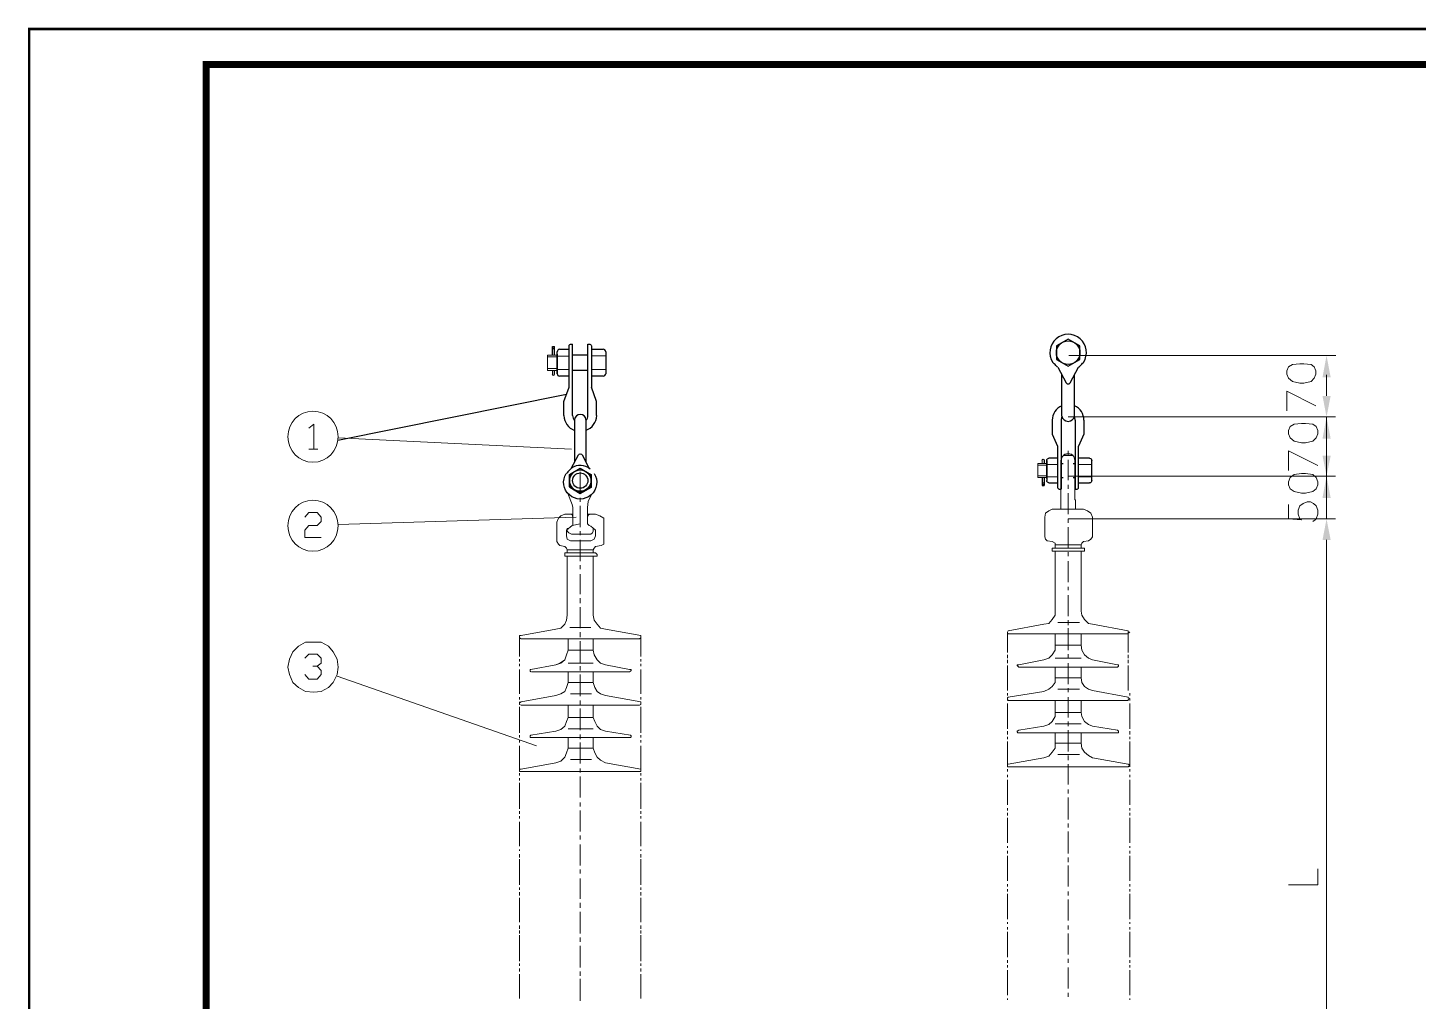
# Model space of a CAD drawing. Extents: x 457 to 4918, y -67 to 391.
# Drawn here: x 2520.4 to 2716.6, y 92.9 to 230.3 of the extents above; entities that cross this region are included whole.
import ezdxf

# ---------------------------------------------------------------- set-up
doc = ezdxf.new("R2010")
doc.units = 0
doc.header["$LTSCALE"] = 40
doc.header["$MEASUREMENT"] = 0
doc.layers.get('0').update_dxf_attribs({"linetype": 'CONTINUOUS'})
doc.layers.add('TK', color=1, linetype='CONTINUOUS')
doc.layers.add('基本图元层', color=7, linetype='CONTINUOUS')

# ---------------------------------------------------------------- blocks, each defined once
blk = doc.blocks.new('3214')
at = {"color": 3, "linetype": 'ByBlock'}
blk.add_lwpolyline([(-2803.9, 12754.4), (-2813.7, 12773.4, 0.609958), (-2819, 12773.4), (-2828.7, 12754.4)], format="xyb", dxfattribs=at)
blk.add_arc((-2816.3, 12735), 23.1, 147.0918, 32.9082, dxfattribs=at)
blk.add_spline([(-2803.9, 12754.4), (-2801.1, 12751.8), (-2797, 12747.5)], degree=3, dxfattribs=at)
blk = doc.blocks.new('7777777')
at = {"color": 3}
for p, q in [((-4785.8, 12725), (-4785.8, 12748)), ((-4783.3, 12750.5), (-4770.8, 12750.5)), ((-4770.8, 12722.5), (-4783.3, 12722.5))]:
    blk.add_line(p, q, dxfattribs=at)
for points in [[(-4770.8, 12736.5), (-4770.8, 12750.5)], [(-4770.8, 12722.5), (-4770.8, 12736.5)]]:
    blk.add_lwpolyline(points, dxfattribs=at)
for centre, start, end in [((-4783.3, 12748), 90, 180), ((-4783.3, 12725), 180, 270)]:
    blk.add_arc(centre, 2.5, start, end, dxfattribs=at)
at = {"layer": '基本图元层', "color": 3, "linetype": 'Continuous', "lineweight": 0}
for p, q in [((-4785.8, 12724.5), (-4785.8, 12748.5)), ((-4785.8, 12724.5), (-4785.8, 12748.5)), ((-4785.8, 12724.5), (-4785.8, 12748.5)), ((-4770.8, 12743.5), (-4785.8, 12743.5)), ((-4770.8, 12743.5), (-4785.8, 12743.5)), ((-4770.8, 12743.5), (-4785.8, 12743.5)), ((-4770.8, 12743.5), (-4785.8, 12743.5)), ((-4770.8, 12729.5), (-4785.8, 12729.5)), ((-4770.8, 12729.5), (-4785.8, 12729.5))]:
    blk.add_line(p, q, dxfattribs=at)
blk = doc.blocks.new('44444')
at = {"color": 3, "linetype": 'ByBlock'}
for p, q in [((-4679.8, 12750.5), (-4669.9, 12750.5)), ((-4667.4, 12727.5), (-4667.4, 12748.5)), ((-4667.4, 12727.5), (-4667.4, 12748.5)), ((-4667.4, 12727.5), (-4667.4, 12748.5)), ((-4667.4, 12748), (-4667.4, 12725)), ((-4669.9, 12722.5), (-4679.8, 12722.5))]:
    blk.add_line(p, q, dxfattribs=at)
at = {"color": 3}
for points in [[(-4664.5, 12748.5), (-4664.5, 12744.5)], [(-4664.5, 12728.5), (-4664.5, 12722.5)], [(-4664.5, 12722.5), (-4664.5, 12719.4)], [(-4664.5, 12722.1), (-4662.4, 12722.1)], [(-4664.5, 12720.2), (-4662.4, 12720.2)], [(-4662.4, 12719.4), (-4664.5, 12719.4)], [(-4662.4, 12728.5), (-4662.4, 12722.5)], [(-4662.4, 12722.5), (-4662.4, 12719.4)]]:
    blk.add_lwpolyline(points, dxfattribs=at)
at = {"color": 3, "linetype": 'ByBlock'}
for centre, start, end in [((-4669.9, 12748), 0, 90), ((-4669.9, 12725), 270, 0)]:
    blk.add_arc(centre, 2.5, start, end, dxfattribs=at)
at = {"color": 3}
blk.add_arc((-4663.4, 12748.5), 1.05, 0, 180, dxfattribs=at)
at = {"layer": '基本图元层', "color": 3, "linetype": 'Continuous', "lineweight": 0}
for p, q in [((-4662.4, 12744.5), (-4662.4, 12748.5)), ((-4679.8, 12743.5), (-4667.4, 12743.5)), ((-4679.8, 12743.5), (-4667.4, 12743.5)), ((-4679.8, 12743.5), (-4667.4, 12743.5)), ((-4679.8, 12743.5), (-4667.4, 12743.5)), ((-4657.4, 12744.5), (-4667.4, 12744.5)), ((-4657.4, 12744.5), (-4667.4, 12744.5)), ((-4657.4, 12744.5), (-4667.4, 12744.5)), ((-4657.4, 12744.5), (-4667.4, 12744.5)), ((-4657.4, 12742.5), (-4667.4, 12742.5)), ((-4657.4, 12742.5), (-4667.4, 12742.5)), ((-4657.4, 12742.5), (-4667.4, 12742.5)), ((-4657.4, 12742.5), (-4667.4, 12742.5)), ((-4657.4, 12744.5), (-4657.4, 12728.5)), ((-4657.4, 12744.5), (-4657.4, 12728.5)), ((-4657.4, 12744.5), (-4657.4, 12728.5)), ((-4657.4, 12744.5), (-4657.4, 12728.5)), ((-4679.8, 12729.5), (-4667.4, 12729.5)), ((-4679.8, 12729.5), (-4667.4, 12729.5)), ((-4657.4, 12730.5), (-4667.4, 12730.5)), ((-4657.4, 12730.5), (-4667.4, 12730.5)), ((-4657.4, 12730.5), (-4667.4, 12730.5)), ((-4657.4, 12730.5), (-4667.4, 12730.5)), ((-4657.4, 12728.5), (-4667.4, 12728.5)), ((-4657.4, 12728.5), (-4667.4, 12728.5)), ((-4657.4, 12728.5), (-4667.4, 12728.5)), ((-4657.4, 12728.5), (-4667.4, 12728.5))]:
    blk.add_line(p, q, dxfattribs=at)
blk = doc.blocks.new('4532')
at = {"color": 3, "linetype": 'ByBlock'}
blk.add_lwpolyline([(-3080.6, 12603.3), (-3080.6, 12575.3)], dxfattribs=at)
blk.add_blockref('44444', (1599.2, -147.1), dxfattribs=at)
blk = doc.blocks.new('A$C62537C40')
at = {"color": 3, "linetype": 'ByBlock'}
for points in [[(0, 6.32), (0, 6.64, -0.414214), (0.22, 6.86), (6.71, 6.86)], [(6.71, 3.37), (0.22, 3.37, -0.414214), (0, 3.59), (0, 3.92)]]:
    blk.add_lwpolyline(points, format="xyb", dxfattribs=at)
for points in [[(8.98, 7.69), (6.71, 6.86)], [(11.18, 7.69), (8.98, 7.69)], [(11.18, 6.32), (0, 6.32)], [(11.81, 6.02), (18.51, 6.02)], [(11.18, 3.92), (0, 3.92)], [(8.98, 2.54), (6.71, 3.37)], [(11.18, 2.54), (8.98, 2.54)], [(11.81, 4.22), (18.51, 4.22)]]:
    blk.add_lwpolyline(points, dxfattribs=at)
at = {"color": 3}
blk.add_lwpolyline([(23.3, 5.12), (22.34, 3.45), (20.42, 3.45), (19.45, 5.12), (20.42, 6.78), (22.34, 6.78)], close=True, dxfattribs=at)
for points in [[(1.68, 3.92), (1.68, 6.32)], [(4.08, 3.92), (4.08, 6.32)]]:
    blk.add_lwpolyline(points, dxfattribs=at)
at = {"color": 3, "linetype": 'ByBlock'}
blk.add_circle((21.38, 5.12), 1.67, dxfattribs=at)
at = {"color": 3}
blk.add_circle((21.38, 5.12), 1.2, dxfattribs=at)
at = {"color": 3, "linetype": 'ByBlock'}
for centre, radius, start, end in [((11.08, 5.12), 2.58, 20.4412, 87.7538), ((11.91, 5.12), 0.906, 96.3402, 263.6598), ((11.08, 5.12), 2.58, 272.2462, 339.5588)]:
    blk.add_arc(centre, radius, start, end, dxfattribs=at)
at = {"color": 3}
for centre, radius, start, end in [((21.46, 5.11), 2.46, 139.8652, 213.6323), ((11.18, 5.12), 1.2, 48.5904, 90), ((11.18, 5.12), 1.2, 270, 311.4096)]:
    blk.add_arc(centre, radius, start, end, dxfattribs=at)
at = {"color": 3, "linetype": 'ByBlock'}
for name, p, xscale, yscale, zscale, rotation in [('7777777', (-1907.59, -708.76), 0.1500000000000909, 0.1500000000000909, 0.1500000000000055, 270), ('3214', (1454.35, -311.72), -0.1125000000001819, 0.1125000000001819, 0.1125, 90), ('4532', (-1885.52, -458.73), 0.1500000000000909, 0.1500000000000909, 0.1500000000000055, 270)]:
    blk.add_blockref(name, p, dxfattribs=dict(at, xscale=xscale, yscale=yscale, zscale=zscale, rotation=rotation))
blk = doc.blocks.new('A$C739A1CEA')
at = {"color": 3}
blk.add_lwpolyline([(0.74, 4.74), (1.81, 2.89), (3.94, 2.89), (5.01, 4.74), (3.94, 6.58), (1.81, 6.58)], close=True, dxfattribs=at)
at = {"color": 3, "linetype": 'ByBlock'}
for points in [[(13.48, 7.21), (15.68, 7.21)], [(15.68, 7.21), (17.55, 6.38)], [(12.85, 5.74), (6.31, 5.74)], [(13.48, 5.84), (24.33, 5.84)], [(12.85, 3.74), (6.31, 3.74)], [(13.48, 3.64), (24.26, 3.64)], [(13.48, 2.26), (15.68, 2.26)], [(15.68, 2.26), (17.55, 3.09)]]:
    blk.add_lwpolyline(points, dxfattribs=at)
for points in [[(5.18, 3.12), (7.61, 4.44, 0.609958), (7.61, 5.04), (5.18, 6.35)], [(24.26, 5.84), (24.26, 6.16, 0.414214), (24.04, 6.38), (17.55, 6.38)], [(17.55, 3.09), (24.04, 3.09, 0.414214), (24.26, 3.31), (24.26, 3.64)]]:
    blk.add_lwpolyline(points, format="xyb", dxfattribs=at)
at = {"color": 3}
for points in [[(19, 5.54), (19, 3.94)], [(20.28, 5.54), (20.28, 5.84)], [(22.48, 5.54), (22.48, 5.84)], [(20.28, 3.64), (20.28, 3.94)], [(22.48, 3.64), (22.48, 3.94)]]:
    blk.add_lwpolyline(points, dxfattribs=at)
blk.add_circle((2.88, 4.74), 1.85, dxfattribs=at)
at = {"color": 3, "linetype": 'ByBlock'}
for centre, radius, start, end in [((2.85, 4.74), 2.86, 57.0918, 302.9082), ((13.48, 4.74), 2.48, 90, 156.169), ((12.63, 4.74), 1.02, 282.1194, 77.8806), ((13.48, 4.74), 1.1, 90, 118.2219), ((13.48, 4.74), 2.48, 203.831, 270), ((13.48, 4.74), 1.1, 241.7781, 270)]:
    blk.add_arc(centre, radius, start, end, dxfattribs=at)
for points in [[(5.18, 6.35), (4.92, 6.64), (4.4, 7.13)], [(5.18, 3.12), (4.88, 2.8), (4.4, 2.34)]]:
    blk.add_spline(points, degree=3, dxfattribs=at)
at = {"color": 3, "linetype": 'ByBlock', "xscale": -0.1374999999998181, "yscale": 0.1374999999998181, "zscale": 0.1375000000000051, "rotation": 90}
for name, p in [('7777777', (1772.64, -649.61)), ('4532', (1752.41, -420.5))]:
    blk.add_blockref(name, p, dxfattribs=at)

msp = doc.modelspace()

# ---------------------------------------------------------------- hatches: boundary and pattern name
h = msp.add_hatch(color=0)
h.dxf.hatch_style = 2
h.paths.add_polyline_path([(2703.06, 180.95), (2704.21, 180.95), (2703.63, 184.03)])
h = msp.add_hatch(color=0)
h.dxf.hatch_style = 2
h.paths.add_polyline_path([(2703.06, 178.33), (2704.21, 178.33), (2703.63, 175.36)])
h = msp.add_hatch(color=0)
h.dxf.hatch_style = 2
h.paths.add_polyline_path([(2703.06, 172.28), (2704.21, 172.28), (2703.63, 175.36)])
h = msp.add_hatch(color=0)
h.dxf.hatch_style = 2
h.paths.add_polyline_path([(2703.06, 169.87), (2704.21, 169.87), (2703.63, 167.02)])
h = msp.add_hatch(color=0)
h.dxf.hatch_style = 2
h.paths.add_polyline_path([(2703.06, 163.93), (2704.21, 163.93), (2703.63, 167.02)])
h = msp.add_hatch(color=0)
h.dxf.hatch_style = 2
h.paths.add_polyline_path([(2703.06, 157.99), (2704.21, 157.99), (2703.63, 160.96)])
h = msp.add_hatch(color=0)
h.dxf.hatch_style = 2
h.paths.add_polyline_path([(2703.06, 157.99), (2704.21, 157.99), (2703.63, 160.96)])

# ---------------------------------------------------------------- linework, layer by layer
at = {"linetype": 'Continuous'}
msp.add_line((2564.11, 172.08), (2596.37, 178.55), dxfattribs=at)
at = {"const_width": 0.35}
msp.add_lwpolyline([(2520.54, -66.9), (2940.54, -66.9), (2940.54, 230.1), (2520.54, 230.1)], close=True, dxfattribs=at)
at = {"color": 0, "lineweight": 5}
for points in [[(2698.01, 181.39), (2698.24, 180.82), (2698.81, 180.36), (2699.84, 180.13), (2700.41, 180.13), (2701.44, 180.36), (2701.9, 180.82), (2702.12, 181.39), (2702.12, 181.85), (2701.9, 182.42), (2701.44, 182.76), (2700.41, 182.87), (2699.84, 182.87), (2698.81, 182.76), (2698.24, 182.42), (2698.01, 181.85)], [(2698.26, 172.96), (2698.49, 172.39), (2699.06, 171.93), (2700.09, 171.7), (2700.66, 171.7), (2701.69, 171.93), (2702.15, 172.39), (2702.38, 172.96), (2702.38, 173.42), (2702.15, 173.99), (2701.69, 174.33), (2700.66, 174.45), (2700.09, 174.45), (2699.06, 174.33), (2698.49, 173.99), (2698.26, 173.42)], [(2698.26, 165.76), (2698.49, 165.19), (2699.06, 164.85), (2700.09, 164.62), (2700.66, 164.62), (2701.69, 164.85), (2702.15, 165.19), (2702.38, 165.76), (2702.38, 166.22), (2702.15, 166.79), (2701.69, 167.25), (2700.66, 167.36), (2700.09, 167.36), (2699.06, 167.25), (2698.49, 166.79), (2698.26, 166.22)], [(2564.14, 140.05), (2564.03, 141.19), (2563.46, 142.22), (2562.77, 143.02), (2561.74, 143.59), (2560.71, 143.59), (2559.57, 143.59), (2558.54, 143.02), (2557.74, 142.22), (2557.28, 141.19), (2557.05, 140.05), (2557.28, 139.02), (2557.74, 137.88), (2558.54, 137.19), (2559.57, 136.62), (2560.71, 136.51), (2561.74, 136.62), (2562.77, 137.19), (2563.46, 137.88), (2564.03, 139.02)]]:
    msp.add_lwpolyline(points, close=True, dxfattribs=at)
for points in [[(2698.01, 176.24), (2698.01, 178.99), (2702.12, 176.93)], [(2560.03, 173.77), (2560.71, 174.34), (2560.71, 170.8)], [(2560.03, 170.8), (2561.28, 170.8)], [(2698.26, 167.82), (2698.26, 170.56), (2702.38, 168.5)], [(2698.26, 163.02), (2698.26, 160.96), (2700.09, 160.85), (2699.86, 160.96), (2699.63, 161.65), (2699.63, 162.22), (2699.86, 162.79), (2700.32, 163.13), (2700.89, 163.36), (2701.35, 163.36), (2701.81, 163.13), (2702.15, 162.79), (2702.38, 162.22), (2702.38, 161.65), (2702.15, 160.96), (2702.03, 160.85), (2701.69, 160.62)], [(2559.45, 161.2), (2560.03, 161.88), (2561.17, 161.88), (2561.74, 161.2), (2561.74, 160.62), (2561.17, 160.05), (2560.03, 160.05), (2559.45, 159.37), (2559.45, 158.34), (2561.74, 158.34)], [(2559.45, 141.31), (2560.03, 141.88), (2561.17, 141.88), (2561.74, 141.31), (2561.74, 140.62), (2561.17, 140.16), (2560.6, 140.16)], [(2561.17, 140.16), (2561.74, 139.59), (2561.74, 139.02), (2561.17, 138.34), (2560.03, 138.34), (2559.45, 139.02)], [(2698.26, 109.3), (2702.38, 109.3), (2702.38, 111.58)]]:
    msp.add_lwpolyline(points, dxfattribs=at)
at = {"color": 0, "lineweight": 18}
for points in [[(2668.09, 169.19), (2667.97, 169.76), (2667.63, 170.1), (2667.17, 170.22), (2666.72, 170.1), (2666.37, 169.76), (2666.14, 169.19)], [(2597.29, 162.57), (2597.17, 163.02), (2596.58, 164.54)], [(2599.91, 164.4), (2599.44, 163.41), (2599.35, 162.57)], [(2666.14, 162.33), (2666.14, 163.7)], [(2668.09, 163.7), (2668.2, 163.59)], [(2596.15, 161.65), (2595.57, 161.42), (2595.23, 161.08), (2595, 160.51)], [(2596.15, 161.65), (2597.29, 161.65)], [(2597.29, 161.2), (2597.17, 161.54), (2597.06, 161.65)], [(2597.29, 161.2), (2597.29, 160.05)], [(2600.49, 161.65), (2599.35, 161.65)], [(2599.8, 161.65), (2599.46, 161.54), (2599.35, 161.2)], [(2599.35, 161.65), (2599.35, 160.28), (2599.57, 160.05)], [(2601.63, 160.51), (2601.63, 161.08), (2601.06, 161.42), (2600.49, 161.65)], [(2669.34, 162.33), (2664.89, 162.33), (2664.43, 162.1), (2663.97, 161.76), (2663.86, 161.19), (2663.86, 158.44)], [(2670.03, 157.87), (2670.37, 158.1), (2670.6, 158.44), (2670.6, 161.19), (2670.37, 161.76), (2669.92, 162.1), (2669.34, 162.33)], [(2598.32, 160.28), (2597.17, 160.05), (2596.37, 159.37), (2596.37, 158.57)], [(2596.49, 159.6), (2596.6, 159.6)], [(2596.49, 159.25), (2596.72, 159.02), (2597.06, 158.79)], [(2599.8, 159.94), (2600.49, 159.37), (2600.49, 158.57)], [(2599.8, 158.79), (2600.03, 159.02), (2600.15, 159.25)], [(2601.29, 157.19), (2601.63, 157.42), (2601.63, 157.77), (2601.63, 160.51)], [(2595, 157.77), (2595.23, 157.42), (2595.46, 157.19)], [(2596.49, 156.62), (2596.37, 156.85), (2596.15, 157.08), (2595.46, 157.19)], [(2596.37, 158.57), (2596.49, 158.11), (2596.95, 157.88)], [(2596.95, 157.88), (2598.32, 157.88)], [(2598.32, 157.88), (2599.8, 157.88), (2600.26, 158.11), (2600.49, 158.57)], [(2600.49, 157.08), (2600.26, 156.85), (2600.15, 156.62)], [(2663.86, 158.44), (2663.97, 158.1), (2664.2, 157.87)], [(2665.34, 157.3), (2665.34, 157.53), (2664.89, 157.76), (2664.2, 157.87)], [(2669.34, 157.76), (2669.12, 157.53), (2669, 157.3)], [(2600.49, 156.17), (2596.15, 156.17), (2596.15, 155.82)], [(2600.49, 155.71), (2596.15, 155.71), (2596.15, 155.82)], [(2596.49, 147.36), (2596.49, 155.71)], [(2600.72, 155.94), (2600.49, 156.17)], [(2600.49, 155.71), (2600.72, 155.71), (2600.72, 155.82)], [(2600.72, 155.94), (2600.72, 155.82)], [(2669.46, 156.84), (2664.89, 156.84), (2664.89, 156.62), (2664.89, 156.5)], [(2664.89, 156.5), (2664.89, 156.39)], [(2669.46, 156.39), (2664.89, 156.39)], [(2665.34, 147.93), (2665.34, 156.39)], [(2669, 147.93), (2669, 156.39)], [(2669.46, 156.62), (2669.46, 156.84)], [(2669.46, 156.62), (2669.46, 156.5)], [(2669.46, 156.39), (2669.46, 156.5)], [(2594.89, 145.42), (2595.57, 145.54), (2596.15, 146.11), (2596.37, 146.68), (2596.49, 147.36)], [(2600.15, 147.36), (2600.26, 146.68), (2600.72, 146.11), (2601.17, 145.54), (2601.86, 145.42)], [(2663.74, 146.1), (2664.43, 146.21), (2664.89, 146.79), (2665.34, 147.36), (2665.34, 147.93)], [(2669, 147.93), (2669.12, 147.36), (2669.46, 146.79), (2670.03, 146.21), (2670.6, 146.1)], [(2606.89, 144.51), (2601.86, 145.42)], [(2675.63, 145.19), (2670.6, 146.1)], [(2589.97, 144.51), (2589.74, 144.51), (2589.74, 144.28), (2589.74, 144.16), (2589.97, 144.05)], [(2596.6, 142.45), (2596.6, 144.05), (2596.6, 142.45), (2600.15, 142.45)], [(2606.66, 144.05), (2606.89, 144.16), (2606.89, 144.51)], [(2658.71, 145.19), (2658.6, 144.96), (2658.6, 144.84), (2658.71, 144.73)], [(2665.34, 143.13), (2665.34, 144.73), (2665.34, 143.13), (2669, 143.13)], [(2669, 143.13), (2669, 144.73)], [(2675.63, 144.73), (2675.63, 144.84), (2675.86, 144.96), (2675.63, 144.96), (2675.63, 145.19)], [(2594.89, 140.39), (2595.57, 140.62), (2596.15, 141.08), (2596.37, 141.76), (2596.6, 142.45)], [(2600.15, 142.45), (2600.26, 141.76), (2600.72, 141.08), (2601.17, 140.62), (2601.86, 140.39)], [(2663.74, 141.07), (2664.43, 141.3), (2664.89, 141.76), (2665.34, 142.44), (2665.34, 143.13)], [(2663.74, 141.07), (2664.43, 141.3), (2664.89, 141.76)], [(2669, 141.3), (2665.34, 141.3)], [(2669, 143.13), (2669.12, 142.44), (2669.46, 141.76), (2670.03, 141.3), (2670.6, 141.07)], [(2669.46, 141.76), (2670.03, 141.3), (2670.6, 141.07)], [(2594.89, 140.39), (2591.34, 139.71), (2591.23, 139.71), (2591.23, 139.48), (2591.34, 139.36)], [(2591.46, 139.36), (2605.29, 139.36)], [(2594.89, 140.39), (2595.46, 140.62), (2596.15, 141.08)], [(2596.6, 137.88), (2596.6, 139.36)], [(2600.15, 139.36), (2600.15, 137.88), (2596.6, 137.88)], [(2600.72, 141.08), (2601.17, 140.62), (2601.86, 140.39)], [(2605.29, 139.71), (2601.86, 140.39)], [(2605.29, 139.36), (2605.4, 139.48), (2605.52, 139.59), (2605.52, 139.71), (2605.29, 139.71)], [(2663.74, 141.07), (2660.2, 140.39), (2659.97, 140.39), (2659.97, 140.27), (2660.09, 140.16), (2660.2, 140.04)], [(2669, 140.04), (2669, 138.56), (2665.34, 138.56)], [(2674.15, 140.39), (2670.6, 141.07)], [(2674.15, 140.04), (2674.26, 140.16), (2674.26, 140.39), (2674.15, 140.39)], [(2589.97, 135.13), (2594.89, 136.05), (2595.57, 136.28), (2596.15, 136.62), (2596.37, 137.19), (2596.6, 137.88)], [(2600.15, 137.88), (2600.37, 137.19), (2600.72, 136.62), (2601.17, 136.28), (2601.86, 136.05), (2606.89, 135.13)], [(2658.71, 135.81), (2663.74, 136.61), (2664.43, 136.96), (2664.89, 137.3), (2665.34, 137.87), (2665.34, 138.56)], [(2669, 138.56), (2669.12, 137.87), (2669.46, 137.3), (2670.03, 136.96), (2670.6, 136.73), (2675.63, 135.81)], [(2596.95, 136.28), (2599.92, 136.28)], [(2658.71, 135.81), (2658.6, 135.7), (2658.6, 135.47), (2658.71, 135.36), (2675.63, 135.36)], [(2665.69, 136.96), (2668.77, 136.96)], [(2675.63, 135.36), (2675.63, 135.47), (2675.86, 135.58), (2675.63, 135.7), (2675.63, 135.81)], [(2589.97, 135.13), (2589.74, 135.02), (2589.74, 134.79), (2589.97, 134.68), (2606.66, 134.68)], [(2596.6, 133.19), (2596.6, 134.68), (2596.6, 132.96)], [(2606.66, 134.68), (2606.89, 134.79), (2606.89, 135.02), (2606.89, 135.13)], [(2663.74, 131.7), (2664.43, 131.93), (2664.89, 132.38), (2665.34, 133.07), (2665.34, 133.64)], [(2665.34, 133.87), (2665.34, 135.36), (2665.34, 133.64)], [(2669, 133.64), (2669.12, 133.07), (2669.46, 132.38), (2670.03, 131.93), (2670.6, 131.7)], [(2594.89, 131.02), (2595.57, 131.25), (2596.15, 131.71), (2596.37, 132.39), (2596.6, 132.96)], [(2600.15, 132.96), (2600.37, 132.39), (2600.72, 131.71), (2601.17, 131.25), (2601.86, 131.02)], [(2674.15, 130.78), (2674.26, 130.78), (2674.26, 131.01), (2674.15, 131.13), (2670.6, 131.7)], [(2591.34, 130.45), (2591.23, 130.33), (2591.23, 130.11), (2591.46, 130.11)], [(2596.6, 128.62), (2600.15, 128.62), (2600.15, 130.11)], [(2605.29, 130.11), (2605.4, 130.11), (2605.52, 130.22), (2605.52, 130.33), (2605.4, 130.45), (2601.86, 131.02)], [(2660.2, 131.13), (2659.97, 131.01), (2659.97, 130.9), (2660.09, 130.78), (2660.2, 130.78)], [(2665.34, 129.3), (2669, 129.3), (2669, 130.78)], [(2594.89, 126.56), (2595.57, 126.79), (2596.15, 127.36), (2596.37, 127.93), (2596.6, 128.62)], [(2600.15, 128.62), (2600.37, 127.93), (2600.72, 127.36), (2601.17, 126.91), (2601.86, 126.56)], [(2663.74, 127.24), (2664.43, 127.47), (2664.89, 128.04), (2665.34, 128.61), (2665.34, 129.3)], [(2665.69, 127.7), (2668.77, 127.7)], [(2669, 129.3), (2669.12, 128.61), (2669.46, 128.04), (2670.03, 127.58), (2670.6, 127.24)], [(2589.97, 125.65), (2589.74, 125.65), (2589.74, 125.31), (2589.97, 125.31)], [(2596.95, 127.02), (2599.92, 127.02)], [(2606.66, 125.31), (2606.89, 125.31), (2606.89, 125.65)], [(2658.71, 126.33), (2658.6, 126.33), (2658.6, 125.98), (2658.71, 125.98)], [(2675.63, 125.98), (2675.86, 126.21), (2675.63, 126.33)]]:
    msp.add_lwpolyline(points, dxfattribs=at)
for points in [[(2598.32, 168.05), (2596.83, 167.25), (2596.83, 165.42), (2598.32, 164.51), (2599.92, 165.42), (2599.92, 167.25)], [(2665.34, 144.61), (2665.34, 144.73)], [(2665.34, 138.56), (2665.34, 140.04)], [(2596.6, 128.62), (2596.6, 130.11)], [(2665.34, 129.3), (2665.34, 130.78)]]:
    msp.add_lwpolyline(points, close=True, dxfattribs=at)
at = {"color": 0, "lineweight": 9}
for points in [[(2665.34, 157.3), (2669, 157.3)], [(2596.49, 156.62), (2600.15, 156.62)]]:
    msp.add_lwpolyline(points, dxfattribs=at)
at = {"color": 0, "lineweight": 5}
for centre in [(2560.6, 172.57), (2560.6, 160)]:
    msp.add_ellipse(centre, major_axis=(0, 3.6), ratio=0.984127, start_param=0, end_param=6.283185, dxfattribs=at)
for points in [[(2667.24, 184.03), (2667.24, 184.03), (2704.95, 184.03), (2704.95, 184.03)], [(2703.63, 178.33), (2703.63, 178.33), (2703.63, 181.3), (2703.63, 181.3)], [(2667.17, 175.36), (2667.17, 175.36), (2704.89, 175.36), (2704.89, 175.36)], [(2703.63, 167.02), (2703.63, 167.02), (2703.63, 175.36), (2703.63, 175.36)], [(2703.63, 169.87), (2703.63, 169.87), (2703.63, 172.96), (2703.63, 172.96)], [(2597.06, 170.8), (2597.06, 170.8), (2564.14, 172.4), (2564.14, 172.4)], [(2667.17, 167.02), (2667.17, 167.02), (2704.89, 167.02), (2704.89, 167.02)], [(2671.29, 167.02), (2671.29, 167.02), (2704.89, 167.02), (2704.89, 167.02)], [(2703.63, 160.96), (2703.63, 160.96), (2703.63, 167.02), (2703.63, 167.02)], [(2703.63, 163.93), (2703.63, 163.93), (2703.63, 160.96), (2703.63, 160.96)], [(2597.75, 161.2), (2597.75, 161.2), (2564.14, 160.17), (2564.14, 160.17)], [(2667.17, 160.96), (2667.17, 160.96), (2704.89, 160.96), (2704.89, 160.96)], [(2671.29, 160.96), (2671.29, 160.96), (2704.89, 160.96), (2704.89, 160.96)], [(2703.63, 64.03), (2703.63, 64.03), (2703.63, 157.99), (2703.63, 157.99)], [(2703.63, 157.99), (2703.63, 157.99), (2703.63, 155.02), (2703.63, 155.02)], [(2592.14, 128.96), (2592.14, 128.96), (2564.03, 138.79), (2564.03, 138.79)]]:
    msp.add_open_spline(points, degree=3, dxfattribs=at)
at = {"color": 0, "lineweight": 18}
for points in [[(2666.14, 169.19), (2666.14, 169.19), (2666.14, 163.7), (2666.14, 163.7)], [(2668.09, 169.19), (2668.09, 169.19), (2668.09, 163.7), (2668.09, 163.7)], [(2668.2, 163.59), (2668.2, 163.59), (2668.2, 162.33), (2668.2, 162.33)], [(2597.17, 161.65), (2597.17, 161.65), (2597.29, 161.65), (2597.29, 161.65)], [(2597.29, 162.57), (2597.29, 162.57), (2597.29, 161.2), (2597.29, 161.2)], [(2599.35, 162.57), (2599.35, 162.57), (2599.35, 161.65), (2599.35, 161.65)], [(2599.57, 161.65), (2599.57, 161.65), (2599.35, 161.65), (2599.35, 161.65)], [(2595, 160.51), (2595, 160.51), (2595, 157.77), (2595, 157.77)], [(2596.49, 159.25), (2596.49, 159.25), (2596.49, 159.6), (2596.49, 159.6)], [(2599.57, 160.05), (2599.57, 160.05), (2599.8, 159.94), (2599.8, 159.94)], [(2600.15, 159.25), (2600.15, 159.25), (2600.15, 159.6), (2600.15, 159.6)], [(2600.15, 159.6), (2600.15, 159.6), (2600.26, 159.6), (2600.26, 159.6)], [(2599.8, 158.79), (2599.8, 158.79), (2597.06, 158.79), (2597.06, 158.79)], [(2601.29, 157.19), (2601.29, 157.19), (2600.49, 157.08), (2600.49, 157.08)], [(2665.34, 157.3), (2665.34, 157.3), (2665.34, 156.84), (2665.34, 156.84)], [(2669, 157.3), (2669, 157.3), (2669, 156.84), (2669, 156.84)], [(2670.03, 157.87), (2670.03, 157.87), (2669.34, 157.76), (2669.34, 157.76)], [(2596.15, 155.71), (2596.15, 155.71), (2596.15, 155.71), (2596.15, 155.71)], [(2596.49, 156.62), (2596.49, 156.62), (2596.49, 156.17), (2596.49, 156.17)], [(2600.15, 156.62), (2600.15, 156.62), (2600.15, 156.17), (2600.15, 156.17)], [(2600.15, 147.36), (2600.15, 147.36), (2600.15, 155.71), (2600.15, 155.71)], [(2589.97, 144.51), (2589.97, 144.51), (2594.89, 145.42), (2594.89, 145.42)], [(2596.83, 145.65), (2596.83, 145.65), (2599.8, 145.65), (2599.8, 145.65)], [(2658.71, 145.19), (2658.71, 145.19), (2663.74, 146.1), (2663.74, 146.1)], [(2665.69, 146.33), (2665.69, 146.33), (2668.77, 146.33), (2668.77, 146.33)], [(2589.97, 144.05), (2589.97, 144.05), (2606.66, 144.05), (2606.66, 144.05)], [(2600.15, 142.45), (2600.15, 142.45), (2600.15, 144.05), (2600.15, 144.05)], [(2658.71, 144.73), (2658.71, 144.73), (2675.63, 144.73), (2675.63, 144.73)], [(2669, 144.61), (2669, 144.61), (2669, 144.73), (2669, 144.73)], [(2600.15, 140.62), (2600.15, 140.62), (2596.6, 140.62), (2596.6, 140.62)], [(2660.2, 140.04), (2660.2, 140.04), (2674.15, 140.04), (2674.15, 140.04)], [(2600.15, 132.96), (2600.15, 132.96), (2600.15, 134.68), (2600.15, 134.68)], [(2669, 133.64), (2669, 133.64), (2665.34, 133.64), (2665.34, 133.64)], [(2669, 133.64), (2669, 133.64), (2669, 135.36), (2669, 135.36)], [(2600.15, 132.96), (2600.15, 132.96), (2596.6, 132.96), (2596.6, 132.96)], [(2660.2, 131.13), (2660.2, 131.13), (2663.74, 131.7), (2663.74, 131.7)], [(2669, 132.04), (2669, 132.04), (2665.34, 132.04), (2665.34, 132.04)], [(2591.34, 130.45), (2591.34, 130.45), (2594.89, 131.02), (2594.89, 131.02)], [(2591.46, 130.11), (2591.46, 130.11), (2605.29, 130.11), (2605.29, 130.11)], [(2600.15, 131.36), (2600.15, 131.36), (2596.6, 131.36), (2596.6, 131.36)], [(2660.2, 130.78), (2660.2, 130.78), (2674.15, 130.78), (2674.15, 130.78)], [(2589.97, 125.65), (2589.97, 125.65), (2594.89, 126.56), (2594.89, 126.56)], [(2606.89, 125.65), (2606.89, 125.65), (2601.86, 126.56), (2601.86, 126.56)], [(2658.71, 126.33), (2658.71, 126.33), (2663.74, 127.24), (2663.74, 127.24)], [(2658.71, 125.98), (2658.71, 125.98), (2675.63, 125.98), (2675.63, 125.98)], [(2675.63, 126.33), (2675.63, 126.33), (2670.6, 127.24), (2670.6, 127.24)], [(2589.97, 125.31), (2589.97, 125.31), (2606.66, 125.31), (2606.66, 125.31)]]:
    msp.add_open_spline(points, degree=3, dxfattribs=at)
at = {"color": 0, "lineweight": 9}
for points in [[(2667.17, 170.56), (2667.17, 170.56), (2667.17, 169.87), (2667.17, 169.87)], [(2667.17, 169.3), (2667.17, 169.3), (2667.17, 166.45), (2667.17, 166.45)], [(2598.32, 167.6), (2598.32, 167.6), (2598.32, 164.62), (2598.32, 164.62)], [(2667.17, 165.76), (2667.17, 165.76), (2667.17, 165.19), (2667.17, 165.19)], [(2598.32, 163.94), (2598.32, 163.94), (2598.32, 163.37), (2598.32, 163.37)], [(2667.17, 164.62), (2667.17, 164.62), (2667.17, 161.65), (2667.17, 161.65)], [(2598.32, 162.8), (2598.32, 162.8), (2598.32, 159.82), (2598.32, 159.82)], [(2667.17, 160.96), (2667.17, 160.96), (2667.17, 160.39), (2667.17, 160.39)], [(2598.32, 159.25), (2598.32, 159.25), (2598.32, 158.68), (2598.32, 158.68)], [(2667.17, 159.82), (2667.17, 159.82), (2667.17, 156.84), (2667.17, 156.84)], [(2598.32, 157.99), (2598.32, 157.99), (2598.32, 155.02), (2598.32, 155.02)], [(2667.17, 156.27), (2667.17, 156.27), (2667.17, 155.7), (2667.17, 155.7)], [(2667.17, 155.02), (2667.17, 155.02), (2667.17, 152.04), (2667.17, 152.04)], [(2598.32, 154.45), (2598.32, 154.45), (2598.32, 153.88), (2598.32, 153.88)], [(2598.32, 153.19), (2598.32, 153.19), (2598.32, 150.34), (2598.32, 150.34)], [(2667.17, 151.36), (2667.17, 151.36), (2667.17, 150.9), (2667.17, 150.9)], [(2598.32, 149.77), (2598.32, 149.77), (2598.32, 149.08), (2598.32, 149.08)], [(2667.17, 150.22), (2667.17, 150.22), (2667.17, 147.24), (2667.17, 147.24)], [(2598.32, 148.51), (2598.32, 148.51), (2598.32, 145.54), (2598.32, 145.54)], [(2667.17, 146.67), (2667.17, 146.67), (2667.17, 145.99), (2667.17, 145.99)], [(2667.17, 145.53), (2667.17, 145.53), (2667.17, 142.44), (2667.17, 142.44)], [(2589.74, 144.28), (2589.74, 144.28), (2589.74, 141.54), (2589.74, 141.54)], [(2598.32, 144.96), (2598.32, 144.96), (2598.32, 144.28), (2598.32, 144.28)], [(2598.32, 143.71), (2598.32, 143.71), (2598.32, 140.62), (2598.32, 140.62)], [(2606.89, 144.28), (2606.89, 144.28), (2606.89, 141.54), (2606.89, 141.54)], [(2658.6, 144.96), (2658.6, 144.96), (2658.6, 144.61), (2658.6, 144.61)], [(2658.6, 144.61), (2658.6, 144.61), (2658.6, 142.1), (2658.6, 142.1)], [(2675.63, 144.96), (2675.63, 144.96), (2675.63, 144.61), (2675.63, 144.61)], [(2675.63, 144.61), (2675.63, 144.61), (2675.63, 142.1), (2675.63, 142.1)], [(2658.6, 141.76), (2658.6, 141.76), (2658.6, 141.3), (2658.6, 141.3)], [(2667.17, 141.87), (2667.17, 141.87), (2667.17, 141.3), (2667.17, 141.3)], [(2675.63, 141.76), (2675.63, 141.76), (2675.63, 141.3), (2675.63, 141.3)], [(2589.74, 141.19), (2589.74, 141.19), (2589.74, 140.85), (2589.74, 140.85)], [(2589.74, 140.51), (2589.74, 140.51), (2589.74, 140.16), (2589.74, 140.16)], [(2589.74, 139.71), (2589.74, 139.71), (2589.74, 136.28), (2589.74, 136.28)], [(2598.32, 140.16), (2598.32, 140.16), (2598.32, 139.59), (2598.32, 139.59)], [(2606.89, 141.19), (2606.89, 141.19), (2606.89, 140.85), (2606.89, 140.85)], [(2606.89, 140.51), (2606.89, 140.51), (2606.89, 140.16), (2606.89, 140.16)], [(2606.89, 139.71), (2606.89, 139.71), (2606.89, 136.28), (2606.89, 136.28)], [(2658.6, 141.07), (2658.6, 141.07), (2658.6, 140.61), (2658.6, 140.61)], [(2658.6, 140.27), (2658.6, 140.27), (2658.6, 136.73), (2658.6, 136.73)], [(2667.17, 140.61), (2667.17, 140.61), (2667.17, 137.64), (2667.17, 137.64)], [(2675.63, 141.07), (2675.63, 141.07), (2675.63, 140.61), (2675.63, 140.61)], [(2675.63, 140.27), (2675.63, 140.27), (2675.63, 136.73), (2675.63, 136.73)], [(2598.32, 139.02), (2598.32, 139.02), (2598.32, 135.93), (2598.32, 135.93)], [(2589.74, 135.82), (2589.74, 135.82), (2589.74, 135.48), (2589.74, 135.48)], [(2606.89, 135.82), (2606.89, 135.82), (2606.89, 135.48), (2606.89, 135.48)], [(2658.6, 136.39), (2658.6, 136.39), (2658.6, 136.04), (2658.6, 136.04)], [(2658.6, 135.58), (2658.6, 135.58), (2658.6, 135.36), (2658.6, 135.36)], [(2667.17, 137.07), (2667.17, 137.07), (2667.17, 136.5), (2667.17, 136.5)], [(2667.17, 135.81), (2667.17, 135.81), (2667.17, 132.96), (2667.17, 132.96)], [(2675.86, 136.39), (2675.86, 136.39), (2675.86, 136.04), (2675.86, 136.04)], [(2675.86, 135.58), (2675.86, 135.58), (2675.86, 135.36), (2675.86, 135.36)], [(2589.74, 135.13), (2589.74, 135.13), (2589.74, 134.79), (2589.74, 134.79)], [(2589.74, 134.45), (2589.74, 134.45), (2589.74, 130.79), (2589.74, 130.79)], [(2598.32, 135.36), (2598.32, 135.36), (2598.32, 134.79), (2598.32, 134.79)], [(2598.32, 134.22), (2598.32, 134.22), (2598.32, 131.13), (2598.32, 131.13)], [(2606.89, 135.13), (2606.89, 135.13), (2606.89, 134.79), (2606.89, 134.79)], [(2606.89, 134.45), (2606.89, 134.45), (2606.89, 130.79), (2606.89, 130.79)], [(2658.6, 134.9), (2658.6, 134.9), (2658.6, 131.36), (2658.6, 131.36)], [(2675.86, 134.9), (2675.86, 134.9), (2675.86, 131.36), (2675.86, 131.36)], [(2667.17, 132.38), (2667.17, 132.38), (2667.17, 131.7), (2667.17, 131.7)], [(2589.74, 130.45), (2589.74, 130.45), (2589.74, 130.11), (2589.74, 130.11)], [(2589.74, 129.76), (2589.74, 129.76), (2589.74, 129.42), (2589.74, 129.42)], [(2598.32, 130.56), (2598.32, 130.56), (2598.32, 129.88), (2598.32, 129.88)], [(2606.89, 130.45), (2606.89, 130.45), (2606.89, 130.11), (2606.89, 130.11)], [(2606.89, 129.76), (2606.89, 129.76), (2606.89, 129.42), (2606.89, 129.42)], [(2658.6, 131.01), (2658.6, 131.01), (2658.6, 130.56), (2658.6, 130.56)], [(2658.6, 130.21), (2658.6, 130.21), (2658.6, 129.87), (2658.6, 129.87)], [(2658.6, 129.53), (2658.6, 129.53), (2658.6, 125.98), (2658.6, 125.98)], [(2667.17, 131.13), (2667.17, 131.13), (2667.17, 128.16), (2667.17, 128.16)], [(2675.86, 131.01), (2675.86, 131.01), (2675.86, 130.56), (2675.86, 130.56)], [(2675.86, 130.21), (2675.86, 130.21), (2675.86, 129.87), (2675.86, 129.87)], [(2675.86, 129.53), (2675.86, 129.53), (2675.86, 125.98), (2675.86, 125.98)], [(2589.74, 128.96), (2589.74, 128.96), (2589.74, 125.53), (2589.74, 125.53)], [(2598.32, 129.42), (2598.32, 129.42), (2598.32, 126.45), (2598.32, 126.45)], [(2606.89, 128.96), (2606.89, 128.96), (2606.89, 125.53), (2606.89, 125.53)], [(2667.17, 127.58), (2667.17, 127.58), (2667.17, 126.9), (2667.17, 126.9)], [(2598.32, 125.76), (2598.32, 125.76), (2598.32, 125.19), (2598.32, 125.19)], [(2658.6, 125.64), (2658.6, 125.64), (2658.6, 125.3), (2658.6, 125.3)], [(2667.17, 126.33), (2667.17, 126.33), (2667.17, 123.47), (2667.17, 123.47)], [(2675.86, 125.64), (2675.86, 125.64), (2675.86, 125.3), (2675.86, 125.3)], [(2589.74, 125.08), (2589.74, 125.08), (2589.74, 124.73), (2589.74, 124.73)], [(2589.74, 124.39), (2589.74, 124.39), (2589.74, 124.05), (2589.74, 124.05)], [(2589.74, 123.7), (2589.74, 123.7), (2589.74, 120.05), (2589.74, 120.05)], [(2598.32, 124.62), (2598.32, 124.62), (2598.32, 121.65), (2598.32, 121.65)], [(2606.89, 125.08), (2606.89, 125.08), (2606.89, 124.73), (2606.89, 124.73)], [(2606.89, 124.39), (2606.89, 124.39), (2606.89, 124.05), (2606.89, 124.05)], [(2606.89, 123.7), (2606.89, 123.7), (2606.89, 120.05), (2606.89, 120.05)], [(2658.6, 124.84), (2658.6, 124.84), (2658.6, 124.5), (2658.6, 124.5)], [(2658.6, 124.15), (2658.6, 124.15), (2658.6, 120.61), (2658.6, 120.61)], [(2675.86, 124.84), (2675.86, 124.84), (2675.86, 124.5), (2675.86, 124.5)], [(2675.86, 124.15), (2675.86, 124.15), (2675.86, 120.61), (2675.86, 120.61)], [(2667.17, 122.78), (2667.17, 122.78), (2667.17, 122.21), (2667.17, 122.21)], [(2589.74, 119.7), (2589.74, 119.7), (2589.74, 119.36), (2589.74, 119.36)], [(2598.32, 120.96), (2598.32, 120.96), (2598.32, 120.39), (2598.32, 120.39)], [(2598.32, 119.82), (2598.32, 119.82), (2598.32, 116.85), (2598.32, 116.85)], [(2606.89, 119.7), (2606.89, 119.7), (2606.89, 119.36), (2606.89, 119.36)], [(2658.6, 120.15), (2658.6, 120.15), (2658.6, 119.81), (2658.6, 119.81)], [(2667.17, 121.64), (2667.17, 121.64), (2667.17, 118.55), (2667.17, 118.55)], [(2675.86, 120.15), (2675.86, 120.15), (2675.86, 119.81), (2675.86, 119.81)], [(2589.74, 119.02), (2589.74, 119.02), (2589.74, 118.68), (2589.74, 118.68)], [(2589.74, 118.22), (2589.74, 118.22), (2589.74, 114.79), (2589.74, 114.79)], [(2606.89, 119.02), (2606.89, 119.02), (2606.89, 118.68), (2606.89, 118.68)], [(2606.89, 118.22), (2606.89, 118.22), (2606.89, 114.79), (2606.89, 114.79)], [(2658.6, 119.47), (2658.6, 119.47), (2658.6, 119.13), (2658.6, 119.13)], [(2658.6, 118.78), (2658.6, 118.78), (2658.6, 115.24), (2658.6, 115.24)], [(2667.17, 117.98), (2667.17, 117.98), (2667.17, 117.41), (2667.17, 117.41)], [(2675.86, 119.47), (2675.86, 119.47), (2675.86, 119.13), (2675.86, 119.13)], [(2675.86, 118.78), (2675.86, 118.78), (2675.86, 115.24), (2675.86, 115.24)], [(2598.32, 116.28), (2598.32, 116.28), (2598.32, 115.7), (2598.32, 115.7)], [(2667.17, 116.84), (2667.17, 116.84), (2667.17, 113.75), (2667.17, 113.75)], [(2589.74, 114.33), (2589.74, 114.33), (2589.74, 114.1), (2589.74, 114.1)], [(2598.32, 115.02), (2598.32, 115.02), (2598.32, 112.05), (2598.32, 112.05)], [(2606.89, 114.33), (2606.89, 114.33), (2606.89, 114.1), (2606.89, 114.1)], [(2658.6, 114.78), (2658.6, 114.78), (2658.6, 114.55), (2658.6, 114.55)], [(2658.6, 114.1), (2658.6, 114.1), (2658.6, 113.75), (2658.6, 113.75)], [(2675.86, 114.78), (2675.86, 114.78), (2675.86, 114.55), (2675.86, 114.55)], [(2675.86, 114.1), (2675.86, 114.1), (2675.86, 113.75), (2675.86, 113.75)], [(2589.74, 113.65), (2589.74, 113.65), (2589.74, 113.19), (2589.74, 113.19)], [(2589.74, 112.96), (2589.74, 112.96), (2589.74, 109.3), (2589.74, 109.3)], [(2606.89, 113.65), (2606.89, 113.65), (2606.89, 113.19), (2606.89, 113.19)], [(2606.89, 112.96), (2606.89, 112.96), (2606.89, 109.3), (2606.89, 109.3)], [(2658.6, 113.41), (2658.6, 113.41), (2658.6, 109.87), (2658.6, 109.87)], [(2667.17, 113.18), (2667.17, 113.18), (2667.17, 112.5), (2667.17, 112.5)], [(2667.17, 112.04), (2667.17, 112.04), (2667.17, 109.07), (2667.17, 109.07)], [(2675.86, 113.41), (2675.86, 113.41), (2675.86, 109.87), (2675.86, 109.87)], [(2598.32, 111.47), (2598.32, 111.47), (2598.32, 110.9), (2598.32, 110.9)], [(2598.32, 110.22), (2598.32, 110.22), (2598.32, 107.36), (2598.32, 107.36)], [(2589.74, 108.96), (2589.74, 108.96), (2589.74, 108.62), (2589.74, 108.62)], [(2589.74, 108.27), (2589.74, 108.27), (2589.74, 107.82), (2589.74, 107.82)], [(2606.89, 108.96), (2606.89, 108.96), (2606.89, 108.62), (2606.89, 108.62)], [(2606.89, 108.27), (2606.89, 108.27), (2606.89, 107.82), (2606.89, 107.82)], [(2658.6, 109.41), (2658.6, 109.41), (2658.6, 109.07), (2658.6, 109.07)], [(2658.6, 108.72), (2658.6, 108.72), (2658.6, 108.38), (2658.6, 108.38)], [(2658.6, 108.04), (2658.6, 108.04), (2658.6, 104.5), (2658.6, 104.5)], [(2667.17, 108.38), (2667.17, 108.38), (2667.17, 107.81), (2667.17, 107.81)], [(2675.86, 109.41), (2675.86, 109.41), (2675.86, 109.07), (2675.86, 109.07)], [(2675.86, 108.72), (2675.86, 108.72), (2675.86, 108.38), (2675.86, 108.38)], [(2675.86, 108.04), (2675.86, 108.04), (2675.86, 104.5), (2675.86, 104.5)], [(2589.74, 107.47), (2589.74, 107.47), (2589.74, 104.05), (2589.74, 104.05)], [(2598.32, 106.79), (2598.32, 106.79), (2598.32, 106.1), (2598.32, 106.1)], [(2606.89, 107.47), (2606.89, 107.47), (2606.89, 104.05), (2606.89, 104.05)], [(2667.17, 107.24), (2667.17, 107.24), (2667.17, 104.27), (2667.17, 104.27)], [(2598.32, 105.53), (2598.32, 105.53), (2598.32, 102.45), (2598.32, 102.45)], [(2658.6, 104.04), (2658.6, 104.04), (2658.6, 103.81), (2658.6, 103.81)], [(2675.86, 104.04), (2675.86, 104.04), (2675.86, 103.81), (2675.86, 103.81)], [(2589.74, 103.59), (2589.74, 103.59), (2589.74, 103.13), (2589.74, 103.13)], [(2589.74, 102.9), (2589.74, 102.9), (2589.74, 102.45), (2589.74, 102.45)], [(2589.74, 102.22), (2589.74, 102.22), (2589.74, 98.56), (2589.74, 98.56)], [(2606.89, 103.59), (2606.89, 103.59), (2606.89, 103.13), (2606.89, 103.13)], [(2606.89, 102.9), (2606.89, 102.9), (2606.89, 102.45), (2606.89, 102.45)], [(2606.89, 102.22), (2606.89, 102.22), (2606.89, 98.56), (2606.89, 98.56)], [(2658.6, 103.35), (2658.6, 103.35), (2658.6, 103.01), (2658.6, 103.01)], [(2658.6, 102.67), (2658.6, 102.67), (2658.6, 99.12), (2658.6, 99.12)], [(2667.17, 103.58), (2667.17, 103.58), (2667.17, 103.01), (2667.17, 103.01)], [(2667.17, 102.44), (2667.17, 102.44), (2667.17, 99.47), (2667.17, 99.47)], [(2675.86, 103.35), (2675.86, 103.35), (2675.86, 103.01), (2675.86, 103.01)], [(2675.86, 102.67), (2675.86, 102.67), (2675.86, 99.12), (2675.86, 99.12)], [(2598.32, 101.87), (2598.32, 101.87), (2598.32, 101.3), (2598.32, 101.3)], [(2598.32, 100.73), (2598.32, 100.73), (2598.32, 97.64), (2598.32, 97.64)], [(2589.74, 98.22), (2589.74, 98.22), (2589.74, 97.87), (2589.74, 97.87)], [(2606.89, 98.22), (2606.89, 98.22), (2606.89, 97.87), (2606.89, 97.87)], [(2658.6, 98.67), (2658.6, 98.67), (2658.6, 98.32), (2658.6, 98.32)], [(2667.17, 98.89), (2667.17, 98.89), (2667.17, 98.32), (2667.17, 98.32)], [(2675.86, 98.67), (2675.86, 98.67), (2675.86, 98.32), (2675.86, 98.32)], [(2589.74, 97.53), (2589.74, 97.53), (2589.74, 97.07), (2589.74, 97.07)], [(2589.74, 96.73), (2589.74, 96.73), (2589.74, 93.3), (2589.74, 93.3)], [(2598.32, 97.07), (2598.32, 97.07), (2598.32, 96.5), (2598.32, 96.5)], [(2606.89, 97.53), (2606.89, 97.53), (2606.89, 97.07), (2606.89, 97.07)], [(2606.89, 96.73), (2606.89, 96.73), (2606.89, 93.3), (2606.89, 93.3)], [(2658.6, 97.98), (2658.6, 97.98), (2658.6, 97.64), (2658.6, 97.64)], [(2658.6, 97.29), (2658.6, 97.29), (2658.6, 93.75), (2658.6, 93.75)], [(2667.17, 97.64), (2667.17, 97.64), (2667.17, 94.67), (2667.17, 94.67)], [(2675.86, 97.98), (2675.86, 97.98), (2675.86, 97.64), (2675.86, 97.64)], [(2675.86, 97.29), (2675.86, 97.29), (2675.86, 93.75), (2675.86, 93.75)], [(2598.32, 96.04), (2598.32, 96.04), (2598.32, 92.96), (2598.32, 92.96)], [(2658.6, 93.29), (2658.6, 93.29), (2658.6, 93.07), (2658.6, 93.07)], [(2667.17, 94.09), (2667.17, 94.09), (2667.17, 93.52), (2667.17, 93.52)], [(2675.86, 93.29), (2675.86, 93.29), (2675.86, 93.07), (2675.86, 93.07)]]:
    msp.add_open_spline(points, degree=3, dxfattribs=at)
at = {"layer": 'TK', "const_width": 1}
msp.add_lwpolyline([(2545.54, -61.9), (2935.54, -61.9), (2935.54, 225.1), (2545.54, 225.1)], close=True, dxfattribs=at)

# ---------------------------------------------------------------- block references
at = {"linetype": 'Continuous', "xscale": 0.8999999999999773, "yscale": 0.8999999999999773, "zscale": 0.9, "rotation": 270}
for name, p in [('A$C739A1CEA', (2662.9, 187.02)), ('A$C62537C40', (2593.71, 185.61))]:
    msp.add_blockref(name, p, dxfattribs=at)

doc.saveas('drawing.dxf')
